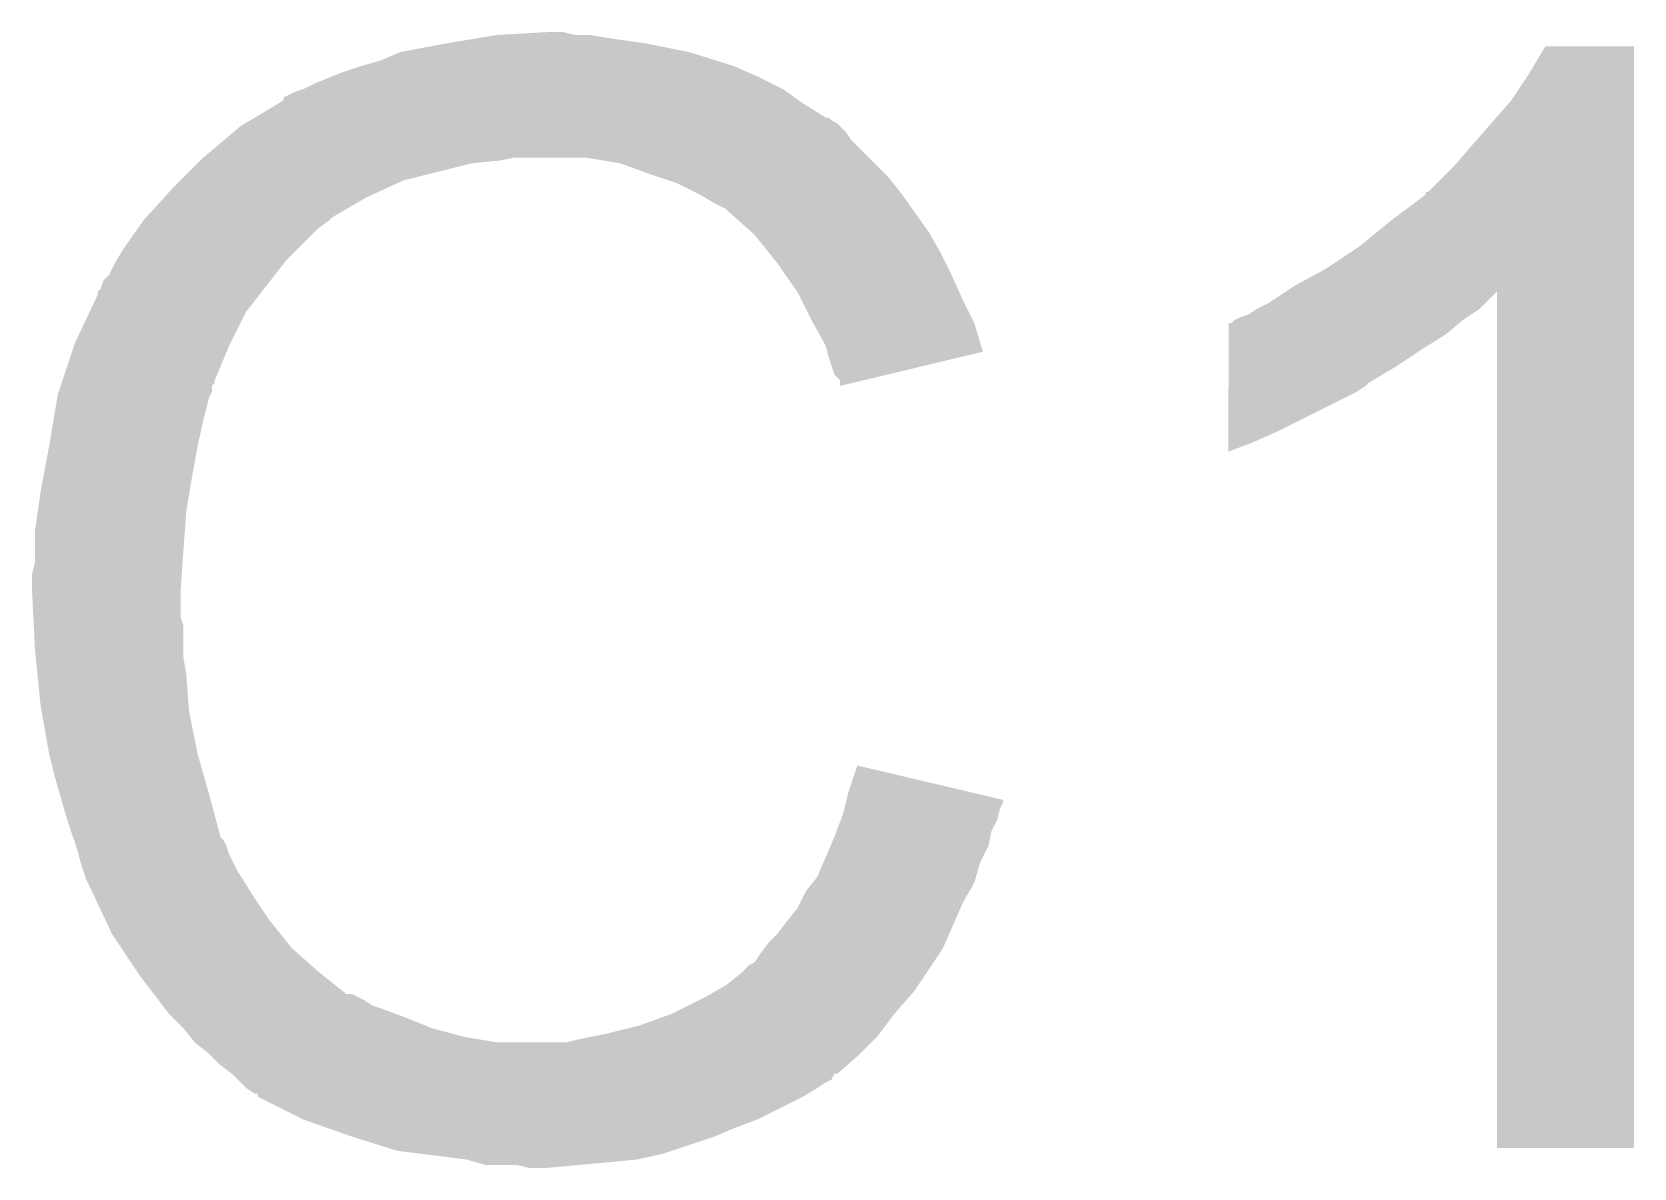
# Model space of a CAD drawing. Extents: x -0.05 to 0.95, y -0.15 to 2.1.
# Drawn here: x 0.445 to 0.5011, y 0.4743 to 0.5141 of the extents above; entities that cross this region are included whole.
import ezdxf

# ---------------------------------------------------------------- set-up
doc = ezdxf.new("R2010")
doc.units = 0
doc.layers.add('BOOST_CLICK_V100A_GTO', color=14, linetype='CONTINUOUS')

msp = doc.modelspace()

# ---------------------------------------------------------------- linework, layer by layer
at = {"layer": 'BOOST_CLICK_V100A_GTO'}
for points in [[(0.4595, 0.5137), (0.4607, 0.5139), (0.4665, 0.5137), (0.4651, 0.5139)], [(0.4607, 0.5139), (0.4613, 0.514), (0.4651, 0.5139), (0.4645, 0.514)], [(0.4613, 0.514), (0.4631, 0.5141), (0.464, 0.514), (0.4636, 0.5141)], [(0.4572, 0.5131), (0.4579, 0.5134), (0.46896, 0.5131), (0.468, 0.5134)], [(0.4579, 0.5134), (0.4595, 0.5137), (0.468, 0.5134), (0.4665, 0.5137)], [(0.4974, 0.5126), (0.498, 0.513599), (0.5011, 0.5126), (0.5011, 0.513599)], [(0.498, 0.513599), (0.498001, 0.5136), (0.5011, 0.513599), (0.498001, 0.5136)], [(0.4559, 0.5127), (0.4565, 0.5129), (0.47005, 0.5127), (0.4696, 0.5129)], [(0.4565, 0.5129), (0.4572, 0.5131), (0.4696, 0.5129), (0.46896, 0.5131)], [(0.4545, 0.5121), (0.4549, 0.5123), (0.4713, 0.5121), (0.4709, 0.5123)], [(0.4549, 0.5123), (0.4554, 0.5125), (0.4709, 0.5123), (0.4705, 0.5125)], [(0.4554, 0.5125), (0.4559, 0.5127), (0.4705, 0.5125), (0.47005, 0.5127)], [(0.4968, 0.5117), (0.4974, 0.5126), (0.5011, 0.5117), (0.5011, 0.5126)], [(0.453633, 0.5116), (0.4538, 0.511701), (0.472, 0.5116), (0.471859, 0.511701)], [(0.4538, 0.511701), (0.453801, 0.5118), (0.471859, 0.511701), (0.47172, 0.5118)], [(0.453801, 0.5118), (0.4542, 0.512), (0.47172, 0.5118), (0.47144, 0.512)], [(0.4542, 0.512), (0.4545, 0.5121), (0.47144, 0.512), (0.4713, 0.5121)], [(0.4954, 0.5101), (0.4968, 0.5117), (0.5011, 0.5101), (0.5011, 0.5117)], [(0.452633, 0.511), (0.452799, 0.5111), (0.473, 0.511), (0.4729, 0.5111)], [(0.452799, 0.5111), (0.4528, 0.5111), (0.4729, 0.5111), (0.4728, 0.5111)], [(0.4528, 0.5111), (0.453633, 0.5116), (0.4728, 0.5111), (0.472, 0.5116)], [(0.451709, 0.5103), (0.452064, 0.5106), (0.4737, 0.5103), (0.4735, 0.5106)], [(0.452064, 0.5106), (0.4523, 0.5108), (0.4735, 0.5106), (0.4733, 0.5108)], [(0.4523, 0.5108), (0.452466, 0.5109), (0.4733, 0.5108), (0.4732, 0.5109)], [(0.452466, 0.5109), (0.452633, 0.511), (0.4732, 0.5109), (0.473, 0.511)], [(0.451, 0.5097), (0.451709, 0.5103), (0.4743, 0.5097), (0.4737, 0.5103)], [(0.4948, 0.5094), (0.4954, 0.5101), (0.5011, 0.5094), (0.5011, 0.5101)], [(0.4502, 0.5089), (0.4508, 0.5095), (0.458, 0.5089), (0.4604, 0.5095)], [(0.4508, 0.5095), (0.4509, 0.5096), (0.4604, 0.5095), (0.4614, 0.5096)], [(0.4509, 0.5096), (0.451, 0.5097), (0.4614, 0.5096), (0.4619, 0.5097)], [(0.4656, 0.5095), (0.4644, 0.5097), (0.4745, 0.5095), (0.4743, 0.5097)], [(0.4667, 0.5091), (0.4656, 0.5095), (0.4749, 0.5091), (0.4745, 0.5095)], [(0.4939, 0.5085), (0.4948, 0.5094), (0.5011, 0.5085), (0.5011, 0.5094)], [(0.4499, 0.5086), (0.4502, 0.5089), (0.45735, 0.5086), (0.458, 0.5089)], [(0.467, 0.509), (0.4667, 0.5091), (0.475, 0.509), (0.4749, 0.5091)], [(0.4676, 0.5088), (0.467, 0.509), (0.47516, 0.5088), (0.475, 0.509)], [(0.448991, 0.5076), (0.449627, 0.5083), (0.4555, 0.5076), (0.4567, 0.5083)], [(0.449627, 0.5083), (0.4499, 0.5086), (0.4567, 0.5083), (0.45735, 0.5086)], [(0.4682, 0.5085), (0.4676, 0.5088), (0.4754, 0.5085), (0.47516, 0.5088)], [(0.4684, 0.5084), (0.4682, 0.5085), (0.475471, 0.5084), (0.4754, 0.5085)], [(0.4689, 0.5081), (0.4684, 0.5084), (0.475686, 0.5081), (0.475471, 0.5084)], [(0.4926, 0.5075), (0.4938, 0.5084), (0.5011, 0.5075), (0.5011, 0.5084)], [(0.4938, 0.5084), (0.493801, 0.5085), (0.5011, 0.5084), (0.5011, 0.5085)], [(0.4693, 0.5079), (0.4689, 0.5081), (0.475829, 0.5079), (0.475686, 0.5081)], [(0.4694, 0.5078), (0.4693, 0.5079), (0.4759, 0.5078), (0.475829, 0.5079)], [(0.470188, 0.5071), (0.4694, 0.5078), (0.4764, 0.5071), (0.4759, 0.5078)], [(0.4482, 0.5065), (0.44869, 0.5072), (0.4543, 0.5065), (0.455, 0.5072)], [(0.44869, 0.5072), (0.4489, 0.5075), (0.455, 0.5072), (0.4554, 0.5075)], [(0.4489, 0.5075), (0.448991, 0.5076), (0.4554, 0.5075), (0.4555, 0.5076)], [(0.4915, 0.5066), (0.4926, 0.5075), (0.5011, 0.5066), (0.5011, 0.5075)], [(0.4703, 0.507), (0.470188, 0.5071), (0.476457, 0.507), (0.4764, 0.5071)], [(0.47078, 0.5064), (0.4703, 0.507), (0.4768, 0.5064), (0.476457, 0.507)], [(0.4903, 0.5058), (0.4915, 0.5066), (0.5011, 0.5058), (0.5011, 0.5066)], [(0.4479, 0.506), (0.44796, 0.5061), (0.453822, 0.506), (0.4539, 0.5061)], [(0.44796, 0.5061), (0.4482, 0.5065), (0.4539, 0.5061), (0.4543, 0.5065)], [(0.4711, 0.506), (0.47078, 0.5064), (0.477, 0.506), (0.4768, 0.5064)], [(0.4475, 0.5054), (0.4477, 0.5056), (0.453356, 0.5054), (0.453511, 0.5056)], [(0.4477, 0.5056), (0.4479, 0.506), (0.453511, 0.5056), (0.453822, 0.506)], [(0.47138, 0.5056), (0.4711, 0.506), (0.4772, 0.5056), (0.477, 0.506)], [(0.4718, 0.505), (0.47138, 0.5056), (0.477467, 0.505), (0.4772, 0.5056)], [(0.4892, 0.5052), (0.4903, 0.5058), (0.5011, 0.5052), (0.5011, 0.5058)], [(0.447018, 0.5043), (0.4473, 0.5049), (0.4525, 0.5043), (0.452967, 0.5049)], [(0.4473, 0.505), (0.4474, 0.5051), (0.453045, 0.505), (0.453122, 0.5051)], [(0.4473, 0.5049), (0.4473, 0.505), (0.452967, 0.5049), (0.453045, 0.505)], [(0.4474, 0.5051), (0.4475, 0.5054), (0.453122, 0.5051), (0.453356, 0.5054)], [(0.47195, 0.5047), (0.4718, 0.505), (0.4776, 0.5047), (0.477467, 0.505)], [(0.4883, 0.5046), (0.488898, 0.504999), (0.4959, 0.5046), (0.496298, 0.504999)], [(0.488898, 0.504999), (0.4892, 0.5052), (0.5011, 0.504999), (0.5011, 0.5052)], [(0.4963, 0.475001), (0.496298, 0.504999), (0.501099, 0.475001), (0.5011, 0.504999)], [(0.4723, 0.504), (0.47195, 0.5047), (0.47795, 0.504), (0.4776, 0.5047)], [(0.4876, 0.5042), (0.4879, 0.5044), (0.4954, 0.5042), (0.4957, 0.5044)], [(0.4879, 0.5044), (0.4883, 0.5046), (0.4957, 0.5044), (0.4959, 0.5046)], [(0.4465, 0.5032), (0.447018, 0.5043), (0.45195, 0.5032), (0.4525, 0.5043)], [(0.472356, 0.5039), (0.4723, 0.504), (0.478, 0.5039), (0.47795, 0.504)], [(0.4728, 0.5031), (0.472356, 0.5039), (0.478239, 0.5031), (0.478, 0.5039)], [(0.486901, 0.5035), (0.486901, 0.5039), (0.4945, 0.5035), (0.49498, 0.5039)], [(0.487, 0.5039), (0.4871, 0.504), (0.49498, 0.5039), (0.4951, 0.504)], [(0.4871, 0.504), (0.4873, 0.5041), (0.4951, 0.504), (0.49525, 0.5041)], [(0.4873, 0.5041), (0.4876, 0.5042), (0.49525, 0.5041), (0.4954, 0.5042)], [(0.486901, 0.503), (0.486901, 0.5035), (0.4937, 0.503), (0.4945, 0.5035)], [(0.446067, 0.5019), (0.446467, 0.5031), (0.4514, 0.5019), (0.4519, 0.5031)], [(0.446467, 0.5031), (0.4465, 0.5032), (0.4519, 0.5031), (0.45195, 0.5032)], [(0.47285, 0.5029), (0.4728, 0.5031), (0.478299, 0.5029), (0.478239, 0.5031)], [(0.4729, 0.5027), (0.47285, 0.5029), (0.477466, 0.5027), (0.478299, 0.5029)], [(0.4731, 0.5021), (0.4729, 0.5027), (0.474964, 0.5021), (0.477466, 0.5027)], [(0.486901, 0.5024), (0.486901, 0.503), (0.4928, 0.5024), (0.4937, 0.503)], [(0.4733, 0.5019), (0.4731, 0.5021), (0.47413, 0.5019), (0.474964, 0.5021)], [(0.486901, 0.5018), (0.486901, 0.5024), (0.4918, 0.5018), (0.4928, 0.5024)], [(0.445933, 0.5015), (0.446, 0.5017), (0.4513, 0.5015), (0.4513, 0.5017)], [(0.446, 0.5017), (0.446033, 0.5018), (0.4513, 0.5017), (0.4514, 0.5018)], [(0.446033, 0.5018), (0.446067, 0.5019), (0.4514, 0.5018), (0.4514, 0.5019)], [(0.4733, 0.501701), (0.4733, 0.5019), (0.4733, 0.501701), (0.47413, 0.5019)], [(0.4869, 0.5015), (0.486901, 0.5017), (0.4914, 0.5015), (0.4917, 0.5017)], [(0.486901, 0.5017), (0.486901, 0.5018), (0.4917, 0.5017), (0.4918, 0.5018)], [(0.44575, 0.5005), (0.445883, 0.5013), (0.451, 0.5005), (0.4512, 0.5013)], [(0.445883, 0.5013), (0.4459, 0.5014), (0.4512, 0.5013), (0.45125, 0.5014)], [(0.4459, 0.5014), (0.445933, 0.5015), (0.45125, 0.5014), (0.4513, 0.5015)], [(0.4869, 0.5001), (0.4869, 0.5015), (0.4886, 0.5001), (0.4914, 0.5015)], [(0.4456, 0.4996), (0.44575, 0.5005), (0.4508, 0.4996), (0.451, 0.5005)], [(0.4869, 0.4997), (0.4869, 0.5001), (0.4877, 0.4997), (0.4886, 0.5001)], [(0.445394, 0.4985), (0.4456, 0.4996), (0.4506, 0.4985), (0.4508, 0.4996)], [(0.4869, 0.499401), (0.4869, 0.4997), (0.4869, 0.499401), (0.4877, 0.4997)], [(0.4453, 0.498), (0.445394, 0.4985), (0.450517, 0.498), (0.4506, 0.4985)], [(0.4452, 0.4973), (0.4453, 0.498), (0.4504, 0.4973), (0.450517, 0.498)], [(0.4451, 0.4966), (0.4452, 0.4973), (0.45035, 0.4966), (0.4504, 0.4973)], [(0.4451, 0.4955), (0.4451, 0.4966), (0.450271, 0.4955), (0.45035, 0.4966)], [(0.445, 0.4951), (0.4451, 0.4955), (0.450243, 0.4951), (0.450271, 0.4955)], [(0.445, 0.4945), (0.445, 0.4951), (0.4502, 0.4945), (0.450243, 0.4951)], [(0.445045, 0.4936), (0.445, 0.4945), (0.4502, 0.4936), (0.4502, 0.4945)], [(0.44506, 0.4933), (0.445045, 0.4936), (0.4503, 0.4933), (0.4502, 0.4936)], [(0.4451, 0.4925), (0.44506, 0.4933), (0.4503, 0.4925), (0.4503, 0.4933)], [(0.44513, 0.4922), (0.4451, 0.4925), (0.4503, 0.4922), (0.4503, 0.4925)], [(0.44519, 0.4916), (0.44513, 0.4922), (0.4504, 0.4916), (0.4503, 0.4922)], [(0.4453, 0.4905), (0.44519, 0.4916), (0.450485, 0.4905), (0.4504, 0.4916)], [(0.445335, 0.4903), (0.4453, 0.4905), (0.4505, 0.4903), (0.450485, 0.4905)], [(0.4456, 0.4888), (0.445335, 0.4903), (0.4508, 0.4888), (0.4505, 0.4903)], [(0.4458, 0.488), (0.4456, 0.4888), (0.451029, 0.488), (0.4508, 0.4888)], [(0.4736, 0.4875), (0.473901, 0.4884), (0.477723, 0.4875), (0.473901, 0.4884)], [(0.445972, 0.4874), (0.4458, 0.488), (0.4512, 0.4874), (0.451029, 0.488)], [(0.4462, 0.4866), (0.445972, 0.4874), (0.451414, 0.4866), (0.4512, 0.4874)], [(0.47345, 0.4869), (0.4735, 0.4871), (0.4789, 0.4869), (0.479, 0.4871)], [(0.4735, 0.4871), (0.473525, 0.487199), (0.479, 0.4871), (0.479, 0.487199)], [(0.473525, 0.487199), (0.4736, 0.4875), (0.479, 0.487199), (0.477723, 0.4875)], [(0.446433, 0.4859), (0.4462, 0.4866), (0.4516, 0.4859), (0.451414, 0.4866)], [(0.473175, 0.4861), (0.473325, 0.4865), (0.4786, 0.4861), (0.4788, 0.4865)], [(0.473325, 0.4865), (0.4734, 0.4867), (0.4788, 0.4865), (0.47885, 0.4867)], [(0.4734, 0.4867), (0.47345, 0.4869), (0.47885, 0.4867), (0.4789, 0.4869)], [(0.446467, 0.4858), (0.446433, 0.4859), (0.4517, 0.4858), (0.4516, 0.4859)], [(0.472971, 0.4856), (0.4731, 0.4859), (0.4785, 0.4856), (0.47856, 0.4859)], [(0.4731, 0.4859), (0.473175, 0.4861), (0.47856, 0.4859), (0.4786, 0.4861)], [(0.446533, 0.4856), (0.446467, 0.4858), (0.4518, 0.4856), (0.4517, 0.4858)], [(0.4466, 0.4854), (0.446533, 0.4856), (0.451867, 0.4854), (0.4518, 0.4856)], [(0.446625, 0.4853), (0.4466, 0.4854), (0.4519, 0.4853), (0.451867, 0.4854)], [(0.4467, 0.485), (0.446625, 0.4853), (0.45205, 0.485), (0.4519, 0.4853)], [(0.472714, 0.485), (0.472971, 0.4856), (0.4782, 0.485), (0.4785, 0.4856)], [(0.4468, 0.4847), (0.4467, 0.485), (0.4522, 0.4847), (0.45205, 0.485)], [(0.4725, 0.4845), (0.472714, 0.485), (0.478057, 0.4845), (0.4782, 0.485)], [(0.4469, 0.4844), (0.4468, 0.4847), (0.452388, 0.4844), (0.4522, 0.4847)], [(0.447, 0.4842), (0.4469, 0.4844), (0.452512, 0.4842), (0.452388, 0.4844)], [(0.447141, 0.4839), (0.447, 0.4842), (0.4527, 0.4839), (0.452512, 0.4842)], [(0.4721, 0.484), (0.47234, 0.4843), (0.477828, 0.484), (0.478, 0.4843)], [(0.47234, 0.4843), (0.4725, 0.4845), (0.478, 0.4843), (0.478057, 0.4845)], [(0.447565, 0.483), (0.447141, 0.4839), (0.4533, 0.483), (0.4527, 0.4839)], [(0.4718, 0.4834), (0.4719, 0.4836), (0.477513, 0.4834), (0.4776, 0.4836)], [(0.4719, 0.4836), (0.4721, 0.484), (0.4776, 0.4836), (0.477828, 0.484)], [(0.4714, 0.4829), (0.4718, 0.4834), (0.477294, 0.4829), (0.477513, 0.4834)], [(0.4478, 0.4825), (0.447565, 0.483), (0.4537, 0.4825), (0.4533, 0.483)], [(0.448133, 0.482), (0.4478, 0.4825), (0.4541, 0.482), (0.4537, 0.4825)], [(0.4708, 0.4822), (0.4711, 0.4825), (0.476987, 0.4822), (0.477119, 0.4825)], [(0.4711, 0.4825), (0.4714, 0.4829), (0.477119, 0.4825), (0.477294, 0.4829)], [(0.448667, 0.4812), (0.448133, 0.482), (0.455, 0.4812), (0.4541, 0.482)], [(0.4705, 0.4818), (0.47065, 0.482), (0.476767, 0.4818), (0.4769, 0.482)], [(0.47065, 0.482), (0.4708, 0.4822), (0.4769, 0.482), (0.476987, 0.4822)], [(0.4698, 0.4811), (0.4701, 0.4814), (0.4763, 0.4811), (0.4765, 0.4814)], [(0.4701, 0.4814), (0.4703, 0.4815), (0.4765, 0.4814), (0.476567, 0.4815)], [(0.4703, 0.4815), (0.4705, 0.4818), (0.476567, 0.4815), (0.476767, 0.4818)], [(0.4488, 0.481), (0.448667, 0.4812), (0.45525, 0.481), (0.455, 0.4812)], [(0.449262, 0.4804), (0.4488, 0.481), (0.456, 0.4804), (0.45525, 0.481)], [(0.4693, 0.4807), (0.4698, 0.4811), (0.476033, 0.4807), (0.4763, 0.4811)], [(0.449416, 0.4802), (0.449262, 0.4804), (0.4566, 0.4802), (0.4562, 0.4804)], [(0.449262, 0.4804), (0.449262, 0.4804), (0.4562, 0.4804), (0.456, 0.4804)], [(0.4674, 0.4797), (0.4686, 0.4803), (0.4752, 0.4797), (0.475725, 0.4803)], [(0.4686, 0.4803), (0.46895, 0.4805), (0.475725, 0.4803), (0.4759, 0.4805)], [(0.46895, 0.4805), (0.4693, 0.4807), (0.4759, 0.4805), (0.476033, 0.4807)], [(0.449569, 0.48), (0.449416, 0.4802), (0.4569, 0.48), (0.4566, 0.4802)], [(0.449646, 0.4799), (0.449569, 0.48), (0.4572, 0.4799), (0.4569, 0.48)], [(0.4498, 0.4797), (0.449646, 0.4799), (0.457733, 0.4797), (0.4572, 0.4799)], [(0.4499, 0.4796), (0.4498, 0.4797), (0.458, 0.4796), (0.457733, 0.4797)], [(0.4663, 0.4793), (0.4674, 0.4797), (0.4749, 0.4793), (0.4752, 0.4797)], [(0.4503, 0.4792), (0.4499, 0.4796), (0.459, 0.4792), (0.458, 0.4796)], [(0.45054, 0.4789), (0.4503, 0.4792), (0.4601, 0.4789), (0.459, 0.4792)], [(0.4651, 0.479), (0.4663, 0.4793), (0.474675, 0.479), (0.4749, 0.4793)], [(0.4507, 0.4787), (0.45054, 0.4789), (0.4613, 0.4787), (0.4601, 0.4789)], [(0.4512, 0.4783), (0.4507, 0.4787), (0.474, 0.4783), (0.4744, 0.4787)], [(0.4637, 0.4787), (0.4641, 0.4788), (0.4744, 0.4787), (0.4745, 0.4788)], [(0.4641, 0.4788), (0.4646, 0.4789), (0.4745, 0.4788), (0.4746, 0.4789)], [(0.4646, 0.4789), (0.4651, 0.479), (0.4746, 0.4789), (0.474675, 0.479)], [(0.4516, 0.4779), (0.4512, 0.4783), (0.473543, 0.4779), (0.474, 0.4783)], [(0.452, 0.4776), (0.4516, 0.4779), (0.4732, 0.4776), (0.473543, 0.4779)], [(0.452001, 0.477599), (0.452, 0.4776), (0.4731, 0.477599), (0.4732, 0.4776)], [(0.4522, 0.4774), (0.452001, 0.477599), (0.473, 0.4774), (0.4731, 0.477599)], [(0.4523, 0.4773), (0.4522, 0.4774), (0.4728, 0.4773), (0.473, 0.4774)], [(0.4525, 0.4771), (0.4523, 0.4773), (0.4725, 0.4771), (0.4728, 0.4773)], [(0.4528, 0.4769), (0.4525, 0.4771), (0.472167, 0.4769), (0.4725, 0.4771)], [(0.4529, 0.476801), (0.452899, 0.4769), (0.472001, 0.476801), (0.472167, 0.4769)], [(0.452901, 0.4768), (0.4529, 0.476801), (0.472, 0.4768), (0.472001, 0.476801)], [(0.4545, 0.476), (0.452901, 0.4768), (0.4704, 0.476), (0.472, 0.4768)], [(0.45535, 0.4757), (0.4545, 0.476), (0.4696, 0.4757), (0.4704, 0.476)], [(0.4562, 0.4754), (0.45535, 0.4757), (0.4689, 0.4754), (0.4696, 0.4757)], [(0.4578, 0.4749), (0.4562, 0.4754), (0.4674, 0.4749), (0.4689, 0.4754)], [(0.4586, 0.4748), (0.4578, 0.4749), (0.4671, 0.4748), (0.4674, 0.4749)], [(0.4602, 0.4746), (0.4586, 0.4748), (0.4662, 0.4746), (0.4671, 0.4748)], [(0.501099, 0.475), (0.4963, 0.475001), (0.501099, 0.475), (0.501099, 0.475001)], [(0.46055, 0.4745), (0.4602, 0.4746), (0.4652, 0.4745), (0.4662, 0.4746)], [(0.4609, 0.4744), (0.46055, 0.4745), (0.4641, 0.4744), (0.4652, 0.4745)], [(0.4624, 0.4743), (0.462, 0.4744), (0.463, 0.4743), (0.4641, 0.4744)]]:
    msp.add_solid(points, dxfattribs=at)

doc.saveas('drawing.dxf')
